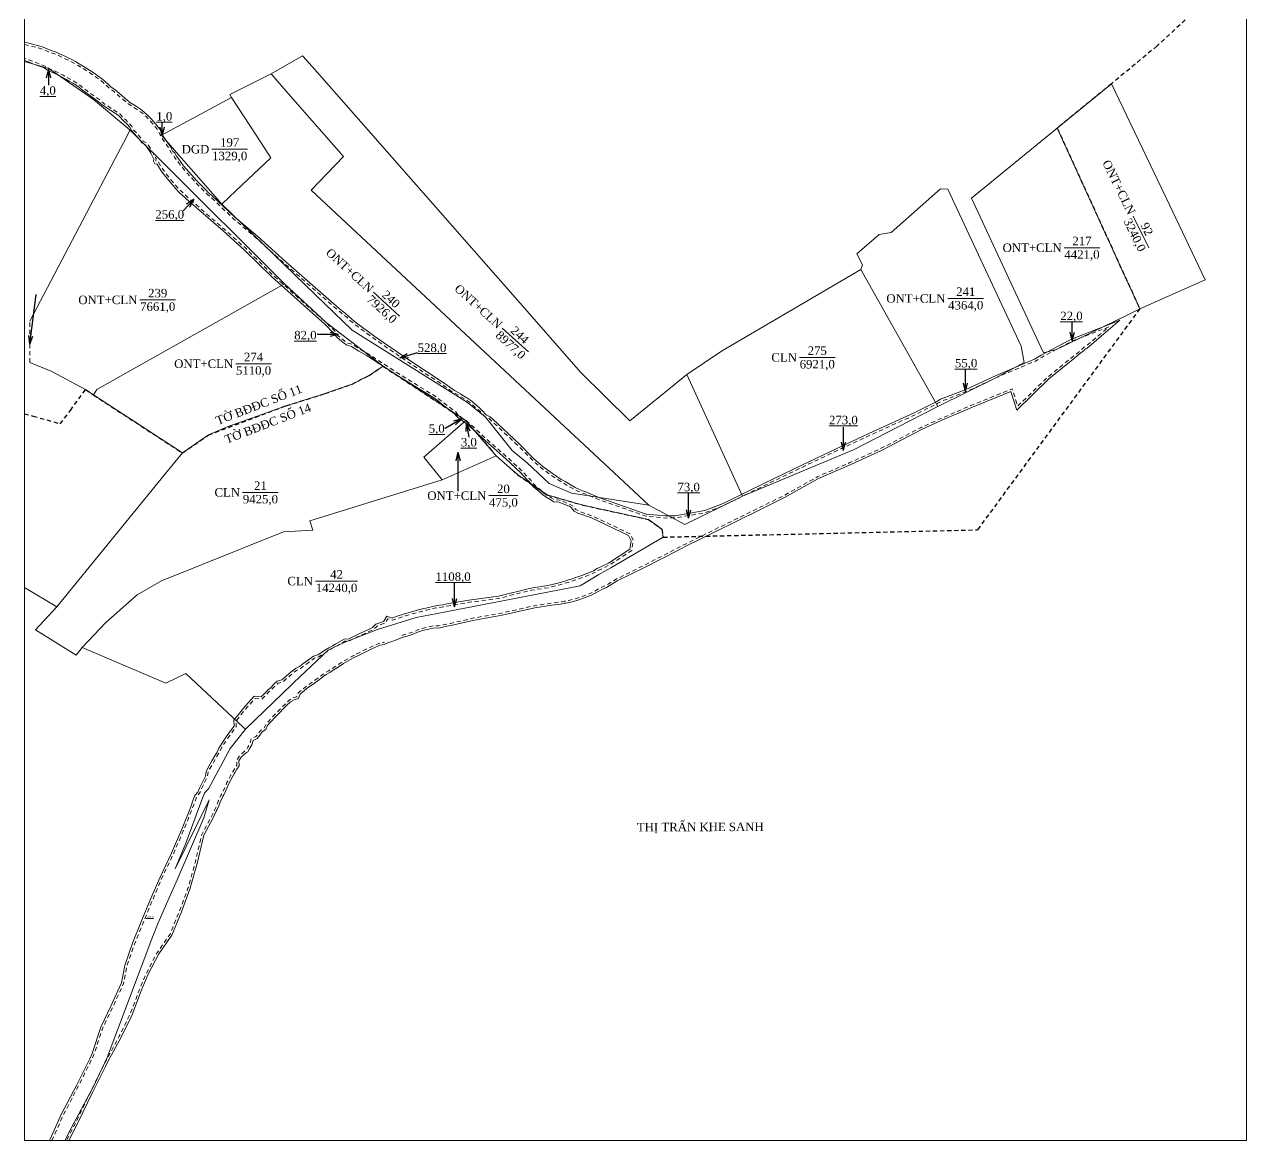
# Model space of a CAD drawing. Header units: metres. Extents: x 548479 to 549056, y 1841660 to 1842490.
# Drawn here: x 548479 to 549056, y 1841660 to 1842187 of the extents above; entities that cross this region are included whole.
import ezdxf
from ezdxf.enums import TextEntityAlignment as Align

# ---------------------------------------------------------------- set-up
doc = ezdxf.new("R2010")
doc.units = ezdxf.units.M
doc.header["$MEASUREMENT"] = 0
doc.linetypes.add('DGN Style 2', pattern=[3.355162, 2.013097, -1.342065])
for name, color, linetype, lineweight in [('Level 1', 7, 'Continuous', 0), ('Level 10', 7, 'Continuous', 0), ('Level 13', 7, 'Continuous', 0), ('Level 14', 7, 'Continuous', 0), ('Level 2', 7, 'Continuous', 0), ('Level 30', 7, 'Continuous', 0), ('Level 34', 7, 'Continuous', 0), ('Level 4', 7, 'Continuous', 0), ('Level 5', 7, 'Continuous', 0), ('Level 6', 7, 'Continuous', 0), ('Level 62', 7, 'Continuous', 0)]:
    doc.layers.add(name, color=color, linetype=linetype, lineweight=lineweight)
doc.styles.add('Style-STANDARD', font='STANDARD.shx')
doc.styles.add('Style-Times New Roman', font='times.ttf')
doc.dimstyles.get("Standard").update_dxf_attribs({"dimtxt": 0.18, "dimasz": 0.18, "dimexe": 0.18, "dimexo": 0.0625, "dimgap": 0.09, "dimtad": 0, "dimtih": 1, "dimtoh": 1, "dimdec": 4, "dimzin": 0, "dimdsep": 46, "dimtxsty": 'Standard', "dimcen": 0.09, "dimadec": 0, "dimazin": 0, "dimtfac": 1, "dimtdec": 4, "dimtofl": 0, "dimtmove": 0, "dimatfit": 3, "dimfxl": 1, "dimtolj": 1, "dimtzin": 0, "dimarcsym": 0})

# ---------------------------------------------------------------- blocks, each defined once
blk = doc.blocks.new('N_THUA')
at = {"layer": 'Level 13', "color": 1, "linetype": 'Continuous', "lineweight": 0}
blk.add_line((1.701696, 0), (10.111696, 0), dxfattribs=at)
at = {"layer": 'Level 13', "color": 5, "linetype": 'Continuous', "lineweight": 0, "style": 'Style-Times New Roman'}
blk.add_text('244', height=2, dxfattribs=at).set_placement((5.906696, 1.6), align=Align.MIDDLE_CENTER)
at = {"layer": 'Level 2', "color": 3, "linetype": 'Continuous', "lineweight": 0, "style": 'Style-Times New Roman'}
blk.add_text('ONT+CLN', height=2, dxfattribs=at).set_placement((1.101696, 0), align=Align.MIDDLE_RIGHT)
at = {"layer": 'Level 4', "color": 1, "linetype": 'Continuous', "lineweight": 0, "style": 'Style-Times New Roman'}
blk.add_text('8977,0', height=2, dxfattribs=at).set_placement((5.906696, -1.6), align=Align.MIDDLE_CENTER)
blk = doc.blocks.new('N_THUA_1')
at = {"layer": 'Level 13', "color": 1, "linetype": 'Continuous', "lineweight": 0}
blk.add_line((1.701696, 0), (10.111696, 0), dxfattribs=at)
at = {"layer": 'Level 13', "color": 5, "linetype": 'Continuous', "lineweight": 0, "style": 'Style-Times New Roman'}
blk.add_text('240', height=2, dxfattribs=at).set_placement((5.906696, 1.6), align=Align.MIDDLE_CENTER)
at = {"layer": 'Level 2', "color": 3, "linetype": 'Continuous', "lineweight": 0, "style": 'Style-Times New Roman'}
blk.add_text('ONT+CLN', height=2, dxfattribs=at).set_placement((1.101696, 0), align=Align.MIDDLE_RIGHT)
at = {"layer": 'Level 4', "color": 1, "linetype": 'Continuous', "lineweight": 0, "style": 'Style-Times New Roman'}
blk.add_text('7926,0', height=2, dxfattribs=at).set_placement((5.906696, -1.6), align=Align.MIDDLE_CENTER)
blk = doc.blocks.new('N_THUA_2')
at = {"layer": 'Level 13', "color": 1, "linetype": 'Continuous', "lineweight": 0}
blk.add_line((1.701696, 0), (10.111696, 0), dxfattribs=at)
at = {"layer": 'Level 13', "color": 5, "linetype": 'Continuous', "lineweight": 0, "style": 'Style-Times New Roman'}
blk.add_text('274', height=2, dxfattribs=at).set_placement((5.906696, 1.6), align=Align.MIDDLE_CENTER)
at = {"layer": 'Level 2', "color": 3, "linetype": 'Continuous', "lineweight": 0, "style": 'Style-Times New Roman'}
blk.add_text('ONT+CLN', height=2, dxfattribs=at).set_placement((1.101696, 0), align=Align.MIDDLE_RIGHT)
at = {"layer": 'Level 4', "color": 1, "linetype": 'Continuous', "lineweight": 0, "style": 'Style-Times New Roman'}
blk.add_text('5110,0', height=2, dxfattribs=at).set_placement((5.906696, -1.6), align=Align.MIDDLE_CENTER)
blk = doc.blocks.new('N_THUA_3')
at = {"layer": 'Level 13', "color": 1, "linetype": 'Continuous', "lineweight": 0}
blk.add_line((1.704687, 0), (10.114687, 0), dxfattribs=at)
at = {"layer": 'Level 13', "color": 5, "linetype": 'Continuous', "lineweight": 0, "style": 'Style-Times New Roman'}
blk.add_text('239', height=2, dxfattribs=at).set_placement((5.909687, 1.6), align=Align.MIDDLE_CENTER)
at = {"layer": 'Level 2', "color": 3, "linetype": 'Continuous', "lineweight": 0, "style": 'Style-Times New Roman'}
blk.add_text('ONT+CLN', height=2, dxfattribs=at).set_placement((1.104687, 0), align=Align.MIDDLE_RIGHT)
at = {"layer": 'Level 4', "color": 1, "linetype": 'Continuous', "lineweight": 0, "style": 'Style-Times New Roman'}
blk.add_text('7661,0', height=2, dxfattribs=at).set_placement((5.909687, -1.6), align=Align.MIDDLE_CENTER)
blk = doc.blocks.new('N_THUA_4')
at = {"layer": 'Level 13', "color": 1, "linetype": 'Continuous', "lineweight": 0}
blk.add_line((-2.523386, 0), (5.886614, 0), dxfattribs=at)
at = {"layer": 'Level 13', "color": 5, "linetype": 'Continuous', "lineweight": 0, "style": 'Style-Times New Roman'}
blk.add_text('21', height=2, dxfattribs=at).set_placement((1.681614, 1.6), align=Align.MIDDLE_CENTER)
at = {"layer": 'Level 2', "color": 3, "linetype": 'Continuous', "lineweight": 0, "style": 'Style-Times New Roman'}
blk.add_text('CLN', height=2, dxfattribs=at).set_placement((-3.123386, 0), align=Align.MIDDLE_RIGHT)
at = {"layer": 'Level 4', "color": 1, "linetype": 'Continuous', "lineweight": 0, "style": 'Style-Times New Roman'}
blk.add_text('9425,0', height=2, dxfattribs=at).set_placement((1.681614, -1.6), align=Align.MIDDLE_CENTER)
blk = doc.blocks.new('N_THUA_5')
at = {"layer": 'Level 13', "color": 1, "linetype": 'Continuous', "lineweight": 0}
blk.add_line((-3.600001, 0), (6.361999, 0), dxfattribs=at)
at = {"layer": 'Level 13', "color": 5, "linetype": 'Continuous', "lineweight": 0, "style": 'Style-Times New Roman'}
blk.add_text('42', height=2, dxfattribs=at).set_placement((1.380999, 1.6), align=Align.MIDDLE_CENTER)
at = {"layer": 'Level 2', "color": 3, "linetype": 'Continuous', "lineweight": 0, "style": 'Style-Times New Roman'}
blk.add_text('CLN', height=2, dxfattribs=at).set_placement((-4.200001, 0), align=Align.MIDDLE_RIGHT)
at = {"layer": 'Level 4', "color": 1, "linetype": 'Continuous', "lineweight": 0, "style": 'Style-Times New Roman'}
blk.add_text('14240,0', height=2, dxfattribs=at).set_placement((1.380999, -1.6), align=Align.MIDDLE_CENTER)
blk = doc.blocks.new('N_THUA_6')
at = {"layer": 'Level 13', "color": 1, "linetype": 'Continuous', "lineweight": 0}
blk.add_line((2.481832, 0), (9.337832, 0), dxfattribs=at)
at = {"layer": 'Level 13', "color": 5, "linetype": 'Continuous', "lineweight": 0, "style": 'Style-Times New Roman'}
blk.add_text('20', height=2, dxfattribs=at).set_placement((5.909832, 1.6), align=Align.MIDDLE_CENTER)
at = {"layer": 'Level 2', "color": 3, "linetype": 'Continuous', "lineweight": 0, "style": 'Style-Times New Roman'}
blk.add_text('ONT+CLN', height=2, dxfattribs=at).set_placement((1.881832, 0), align=Align.MIDDLE_RIGHT)
at = {"layer": 'Level 4', "color": 1, "linetype": 'Continuous', "lineweight": 0, "style": 'Style-Times New Roman'}
blk.add_text('475,0', height=2, dxfattribs=at).set_placement((5.909832, -1.6), align=Align.MIDDLE_CENTER)
blk = doc.blocks.new('TerminatorOpen_0.5')
at = {"color": 0, "linetype": 'ByBlock', "lineweight": -2}
for q in [(-1, 0.25), (-1, 0), (-1, -0.25)]:
    blk.add_line((0, 0), q, dxfattribs=at)
blk = doc.blocks.new('N_THUA_7')
at = {"layer": 'Level 13', "color": 1, "linetype": 'Continuous', "lineweight": 0}
blk.add_line((-1.69567, 0), (6.71433, 0), dxfattribs=at)
at = {"layer": 'Level 13', "color": 5, "linetype": 'Continuous', "lineweight": 0, "style": 'Style-Times New Roman'}
blk.add_text('197', height=2, dxfattribs=at).set_placement((2.50933, 1.6), align=Align.MIDDLE_CENTER)
at = {"layer": 'Level 2', "color": 3, "linetype": 'Continuous', "lineweight": 0, "style": 'Style-Times New Roman'}
blk.add_text('DGD', height=2, dxfattribs=at).set_placement((-2.29567, 0), align=Align.MIDDLE_RIGHT)
at = {"layer": 'Level 4', "color": 1, "linetype": 'Continuous', "lineweight": 0, "style": 'Style-Times New Roman'}
blk.add_text('1329,0', height=2, dxfattribs=at).set_placement((2.50933, -1.6), align=Align.MIDDLE_CENTER)
blk = doc.blocks.new('N_THUA_8')
at = {"layer": 'Level 13', "color": 1, "linetype": 'Continuous', "lineweight": 0}
blk.add_line((-2.038576, 0), (6.371424, 0), dxfattribs=at)
at = {"layer": 'Level 13', "color": 5, "linetype": 'Continuous', "lineweight": 0, "style": 'Style-Times New Roman'}
blk.add_text('275', height=2, dxfattribs=at).set_placement((2.166424, 1.6), align=Align.MIDDLE_CENTER)
at = {"layer": 'Level 2', "color": 3, "linetype": 'Continuous', "lineweight": 0, "style": 'Style-Times New Roman'}
blk.add_text('CLN', height=2, dxfattribs=at).set_placement((-2.638576, 0), align=Align.MIDDLE_RIGHT)
at = {"layer": 'Level 4', "color": 1, "linetype": 'Continuous', "lineweight": 0, "style": 'Style-Times New Roman'}
blk.add_text('6921,0', height=2, dxfattribs=at).set_placement((2.166424, -1.6), align=Align.MIDDLE_CENTER)
blk = doc.blocks.new('N_THUA_9')
at = {"layer": 'Level 13', "color": 1, "linetype": 'Continuous', "lineweight": 0}
blk.add_line((1.607495, 0), (10.017495, 0), dxfattribs=at)
at = {"layer": 'Level 13', "color": 5, "linetype": 'Continuous', "lineweight": 0, "style": 'Style-Times New Roman'}
blk.add_text('241', height=2, dxfattribs=at).set_placement((5.812495, 1.6), align=Align.MIDDLE_CENTER)
at = {"layer": 'Level 2', "color": 3, "linetype": 'Continuous', "lineweight": 0, "style": 'Style-Times New Roman'}
blk.add_text('ONT+CLN', height=2, dxfattribs=at).set_placement((1.007495, 0), align=Align.MIDDLE_RIGHT)
at = {"layer": 'Level 4', "color": 1, "linetype": 'Continuous', "lineweight": 0, "style": 'Style-Times New Roman'}
blk.add_text('4364,0', height=2, dxfattribs=at).set_placement((5.812495, -1.6), align=Align.MIDDLE_CENTER)
blk = doc.blocks.new('N_THUA_10')
at = {"layer": 'Level 13', "color": 1, "linetype": 'Continuous', "lineweight": 0}
blk.add_line((1.70369, 0), (10.11369, 0), dxfattribs=at)
at = {"layer": 'Level 13', "color": 5, "linetype": 'Continuous', "lineweight": 0, "style": 'Style-Times New Roman'}
blk.add_text('217', height=2, dxfattribs=at).set_placement((5.90869, 1.6), align=Align.MIDDLE_CENTER)
at = {"layer": 'Level 2', "color": 3, "linetype": 'Continuous', "lineweight": 0, "style": 'Style-Times New Roman'}
blk.add_text('ONT+CLN', height=2, dxfattribs=at).set_placement((1.10369, 0), align=Align.MIDDLE_RIGHT)
at = {"layer": 'Level 4', "color": 1, "linetype": 'Continuous', "lineweight": 0, "style": 'Style-Times New Roman'}
blk.add_text('4421,0', height=2, dxfattribs=at).set_placement((5.90869, -1.6), align=Align.MIDDLE_CENTER)
blk = doc.blocks.new('N_THUA_11')
at = {"layer": 'Level 13', "color": 1, "linetype": 'Continuous', "lineweight": 0}
blk.add_line((1.311473, 0), (9.721473, 0), dxfattribs=at)
at = {"layer": 'Level 13', "color": 5, "linetype": 'Continuous', "lineweight": 0, "style": 'Style-Times New Roman'}
blk.add_text('92', height=2, dxfattribs=at).set_placement((5.516473, 1.6), align=Align.MIDDLE_CENTER)
at = {"layer": 'Level 2', "color": 3, "linetype": 'Continuous', "lineweight": 0, "style": 'Style-Times New Roman'}
blk.add_text('ONT+CLN', height=2, dxfattribs=at).set_placement((0.711473, 0), align=Align.MIDDLE_RIGHT)
at = {"layer": 'Level 4', "color": 1, "linetype": 'Continuous', "lineweight": 0, "style": 'Style-Times New Roman'}
blk.add_text('3240,0', height=2, dxfattribs=at).set_placement((5.516473, -1.6), align=Align.MIDDLE_CENTER)

msp = doc.modelspace()

# ---------------------------------------------------------------- linework, layer by layer
at = {"layer": 'Level 10', "color": 7, "lineweight": 0}
for p, q in [((548873.92, 1842071.46), (548910.28, 1842006.81)), ((548648.09, 1842025.83), (548687.21, 1842000.06)), ((548791.63, 1842021.8), (548817.9, 1841964.38)), ((548511.23, 1842012.26), (548553.26, 1841984.86)), ((548687.21, 1842000.06), (548701.51, 1841983.49)), ((548675.99, 1841972.04), (548701.51, 1841983.49))]:
    msp.add_line(p, q, dxfattribs=at)
at = {"layer": 'Level 10', "color": 30, "lineweight": 0, "flags": 128}
for points in [[(548478.646756, 1842169.817494), (548490.14, 1842166.48), (548511.35, 1842151.79), (548526.5619, 1842139.0707), (548528.56, 1842137.4)], [(548571.9, 1842102.37), (548562.12, 1842113.53), (548551.58, 1842125.56), (548543.36, 1842134.94), (548576.55, 1842152.75)], [(548528.56, 1842137.4), (548529.83, 1842136.13), (548534.7733, 1842131.2086), (548543.37, 1842122.65), (548601.54, 1842064.73)], [(548571.9, 1842102.37), (548616.1874, 1842059.5689), (548633.58, 1842042.76), (548688.07, 1842008.57), (548696.39, 1842001.86), (548697.88, 1842000), (548709.13, 1841985.95), (548716.36, 1841979.95), (548726.65, 1841970.43), (548737.21, 1841965.85), (548773.72, 1841960.05)], [(548601.54, 1842064.73), (548621.29, 1842046.38), (548648.09, 1842025.83)], [(548817.9, 1841964.38), (548870.35, 1841986.33), (548897, 1842000), (548910.28, 1842006.81)], [(548583.09, 1841854.27), (548605, 1841875.4), (548606.1537, 1841876.4831), (548622.15, 1841891.5), (548624.4407, 1841892.6222), (548630.09, 1841895.39), (548645.55, 1841901.32), (548663.72, 1841907.02), (548677.0213, 1841909.6023), (548741.19, 1841922.06), (548750.1156, 1841927.2749), (548755.7456, 1841930.5644), (548780.47, 1841945.01), (548779.77, 1841948.84), (548773.55, 1841953.37), (548742.49, 1841960.16), (548725.68, 1841964.98), (548711.73, 1841974.42), (548701.51, 1841983.49)], [(548773.72, 1841960.05), (548790.72, 1841950.94), (548817.9, 1841964.38)], [(548563.76, 1841824.03), (548564.5806, 1841824.9345), (548565.62, 1841826.08), (548575.83, 1841845.09), (548583.09, 1841854.27)], [(548549.8127, 1841788.1893), (548554.85, 1841800.38), (548562.5434, 1841820.8008), (548563.76, 1841824.03)], [(548497.817634, 1841659.777178), (548499.52, 1841663.25), (548511.79, 1841686.29), (548517.68, 1841699.06), (548538.9097, 1841755.0573), (548541.83, 1841762.76), (548548.1039, 1841777.0201), (548550.77, 1841783.08), (548551.6919, 1841785.2227), (548563.35, 1841812.32), (548565.9139, 1841820.854), (548549.8127, 1841788.1893)]]:
    msp.add_lwpolyline(points, dxfattribs=at)
at = {"layer": 'Level 10', "color": 7, "lineweight": 0, "flags": 128}
for points in [[(548595.17, 1842163.99), (548610.01, 1842172.58), (548610.25, 1842172.31), (548614.56, 1842167.41), (548637.5991, 1842141.2317), (548716.28, 1842051.83), (548741.42, 1842023.02), (548764.68, 1841999.93), (548781.35, 1842013.6), (548791.63, 1842021.8)], [(548576.55, 1842152.75), (548575.71, 1842154.23), (548595.17, 1842163.99)], [(548595.17, 1842163.99), (548601.24, 1842157.06), (548605.54, 1842152.14), (548629.42, 1842124.87), (548614.15, 1842109.03), (548630.8662, 1842093.4232), (548773.72, 1841960.05)], [(548966.71, 1842138.3), (548992.32, 1842159.29), (549019.6805, 1842102.1053), (549036.63, 1842066.68), (549005.69, 1842052.92)], [(548576.55, 1842152.75), (548588.19, 1842134.96), (548591.98, 1842129.17), (548595.14, 1842124.34), (548581.53, 1842111.47), (548575.44, 1842105.71), (548571.9, 1842102.37)], [(548481.131256, 1842047.141737), (548521.3103, 1842123.6069), (548525.4, 1842131.39), (548528.29, 1842136.88), (548528.56, 1842137.4)], [(548966.71, 1842138.3), (548926.19, 1842105.28), (548944.9517, 1842064.8469), (548960.17, 1842032.05), (548966.36, 1842033.72), (549000, 1842050.14), (549005.69, 1842052.92)], [(548966.71, 1842138.3), (548989.376, 1842088.6534), (549005.69, 1842052.92)], [(548873.92, 1842071.46), (548874.66, 1842073.76), (548872.06, 1842078.9), (548882.48, 1842088.02), (548888.18, 1842089), (548911.52, 1842109.6), (548915.03, 1842109.42), (548938.2841, 1842059.5091), (548949.61, 1842035.2), (548951.11, 1842027.58), (548937.65, 1842020.23), (548924.0379, 1842013.5558), (548910.28, 1842006.81)], [(548791.63, 1842021.8), (548807.98, 1842032.87), (548873.92, 1842071.46)], [(548511.23, 1842012.26), (548512.78, 1842014.85), (548601.54, 1842064.73)], [(548481.131256, 1842027.598487), (548491.65, 1842023.35), (548507.54, 1842014.81), (548511.23, 1842012.26)], [(548553.26, 1841984.86), (548565.62, 1841993.33), (548574.48, 1841997.08), (548602.34, 1842007.11), (548620.73, 1842012.85), (548633.45, 1842017.29), (548641.47, 1842021.43), (548648.09, 1842025.83)], [(548675.99, 1841972.04), (548667.3, 1841982.73), (548687.21, 1842000.06)], [(548493.97, 1841912.09), (548545.36, 1841975.14), (548548.96, 1841979.52), (548553.26, 1841984.86)], [(548505.98, 1841892.84), (548517.18, 1841904.6), (548531.85, 1841917.75), (548543.37, 1841924.41), (548601.02, 1841947.46), (548614.99, 1841948.32), (548613.57, 1841952.78), (548675.99, 1841972.04)], [(548478.646756, 1841921.204781), (548493.97, 1841912.09)], [(548493.97, 1841912.09), (548483.81, 1841901.14), (548503.05, 1841889.22), (548505.98, 1841892.84)], [(548505.98, 1841892.84), (548545.51, 1841875.97), (548554.86, 1841880.49), (548582.0642, 1841855.2228), (548583.09, 1841854.27)]]:
    msp.add_lwpolyline(points, dxfattribs=at)
at = {"layer": 'Level 14', "color": 3, "linetype": 'DGN Style 2', "lineweight": 0, "flags": 128}
msp.add_lwpolyline([(548481.131256, 1842027.598487), (548481.131256, 1842047.141737)], dxfattribs=at)
at = {"layer": 'Level 30', "color": 5, "linetype": 'Continuous', "lineweight": 0, "flags": 128}
for points in [[(548478.646756, 1842179.044567), (548479.4683, 1842178.7567), (548481.788, 1842178.2076), (548485.454, 1842177.2526), (548487.4294, 1842176.5633), (548489.3906, 1842175.8346), (548491.3368, 1842175.0668), (548493.3153, 1842174.3721), (548495.2315, 1842173.5262), (548497.1304, 1842172.6421), (548499.0112, 1842171.7202), (548501.2802, 1842170.5449), (548502.7156, 1842169.7645), (548504.5378, 1842168.7315), (548506.3389, 1842167.6622), (548508.1183, 1842166.5572), (548511.6321, 1842164.2748), (548513.3427, 1842163.0645), (548515.0287, 1842161.8203), (548516.6543, 1842160.4977), (548518.6017, 1842158.7451), (548519.7032, 1842157.7234), (548521.2994, 1842156.5152), (548528.3026, 1842150.6465), (548531.608, 1842148.5217), (548533.4984, 1842147.2355), (548535.2641, 1842145.9449), (548536.8628, 1842144.4637), (548538.3717, 1842142.8908), (548539.8288, 1842141.2698), (548541.2323, 1842139.6022), (548542.581, 1842137.8899), (548543.5298, 1842135.8903), (548544.5804, 1842133.9884), (548545.842, 1842132.2303), (548546.3197, 1842131.5317), (548547.4165, 1842129.9435), (548548.0902, 1842129.0022), (548548.3013, 1842128.257), (548548.815, 1842127.2082), (548549.5603, 1842126.8153), (548550.4527, 1842125.1261), (548551.5638, 1842123.5859), (548552.7054, 1842122.0682), (548553.8772, 1842120.5736), (548555.0786, 1842119.1027), (548556.3092, 1842117.6562), (548557.5684, 1842116.2346), (548560.1454, 1842113.4431), (548562.8183, 1842110.7405), (548564.4723, 1842109.0259), (548565.532, 1842107.9608), (548567.0783, 1842106.6896), (548578.2137, 1842096.1056), (548588.7044, 1842087.2302), (548602.1023, 1842075.1315), (548627.3332, 1842053.1434), (548628.8744, 1842051.8635), (548630.3487, 1842050.6625), (548631.8223, 1842049.5039), (548633.1486, 1842048.174), (548634.6006, 1842046.9902), (548636.0759, 1842045.8356), (548637.574, 1842044.7108), (548639.0636, 1842043.5725), (548640.5744, 1842042.4605), (548642.4565, 1842041.0523), (548645.2972, 1842038.998), (548660.2573, 1842028.742), (548677.4497, 1842017.3965), (548681.8009, 1842014.2603), (548684.6281, 1842012.6822), (548685.3504, 1842012.2686), (548687.2081, 1842011.147), (548689.039, 1842009.9729), (548690.0072, 1842009.2424), (548690.7576, 1842008.6424), (548692.3435, 1842007.154), (548694.0555, 1842005.8095), (548694.8043, 1842005.0197), (548696.8435, 1842002.8119), (548698.7846, 1842001.9459), (548701.9505, 1841998.9055), (548712.7394, 1841988.84), (548719.3311, 1841982.0858), (548722.3824, 1841979.4883), (548723.8087, 1841978.3101), (548725.8467, 1841976.801), (548728.1168, 1841975.0661), (548729.6114, 1841974.0763), (548730.8915, 1841973.2163), (548732.6206, 1841972.1365), (548734.172, 1841971.2429), (548735.6919, 1841970.2834), (548737.2523, 1841969.3846), (548738.8455, 1841968.5366), (548740.5562, 1841967.697), (548742.3611, 1841966.827), (548744.2797, 1841966.2346), (548750.5732, 1841963.6052), (548772.4301, 1841955.9118), (548781.2008, 1841955.0298), (548786.0536, 1841955.0965), (548800.2176, 1841957.5913), (548808.8542, 1841960.9586), (548820.997, 1841966.9418), (548833.2676, 1841972.9184), (548849.6053, 1841980.8083), (548864.8613, 1841988.0634), (548879.6826, 1841994.9542), (548899.0889, 1842003.6877), (548909.8178, 1842009.1879), (548911.4754, 1842010.1595), (548923.1172, 1842014.6171), (548937.7822, 1842021.4461), (548955.9039, 1842029.1245), (548959.0203, 1842031.002), (548972.1712, 1842037.9568), (548973.9053, 1842038.8128), (548979.1043, 1842040.8189), (548981.4367, 1842041.7189), (548983.769, 1842042.6189), (548983.7691, 1842042.6189), (548988.9003, 1842044.5989), (548996.3402, 1842047.5394), (548980.7946, 1842034.3557), (548980.3119, 1842034.0809), (548979.9226, 1842033.9811), (548979.5439, 1842033.4554), (548978.7468, 1842032.8063), (548978.0321, 1842032.2243), (548973.277, 1842028.352), (548962.7893, 1842019.832), (548947.5201, 1842005.0799), (548944.8018, 1842013.8288), (548926.6313, 1842006.4414), (548915.2023, 1842001.4886), (548913.6306, 1842000.8654), (548902.838, 1841995.9901), (548883.9897, 1841986.1111), (548869.129, 1841979.3012), (548853.9384, 1841972.7035), (548837.8203, 1841963.6753), (548825.5677, 1841957.6622), (548805.0358, 1841947.5571), (548791.1523, 1841940.709), (548787.6821, 1841938.8968), (548771.6309, 1841930.6406), (548758.7738, 1841924.2997), (548753.7409, 1841921.1942), (548751.8672, 1841920.4719), (548748.2999, 1841918.4574), (548746.3602, 1841917.4494), (548742.2651, 1841915.9332), (548741.1572, 1841915.5511), (548740.1971, 1841915.2379), (548738.107, 1841914.6119), (548735.9868, 1841914.098), (548734.4268, 1841913.824), (548733.8364, 1841913.7304), (548732.6076, 1841913.5018), (548731.7617, 1841913.3924), (548727.7876, 1841912.8785), (548719.7495, 1841911.5882), (548704.3645, 1841908.1419), (548690.5261, 1841905.6706), (548680.1996, 1841903.2272), (548678.223, 1841902.9156), (548676.7616, 1841902.5713), (548676.2929, 1841902.4592), (548674.4225, 1841901.9955), (548672.4093, 1841902.1834), (548669.6803, 1841901.5496), (548666.7757, 1841900.8136), (548664.9106, 1841900.307), (548663.1644, 1841899.3938), (548661.3185, 1841898.8392), (548659.4802, 1841898.2601), (548657.6184, 1841897.6459), (548654.0138, 1841896.3764), (548652.209, 1841895.7001), (548650.4133, 1841894.9998), (548648.6272, 1841894.2756), (548646.6821, 1841893.9211), (548643.1497, 1841892.3498), (548639.6604, 1841890.685), (548636.2168, 1841888.9277), (548634.475, 1841888.0844), (548632.7824, 1841887.1484), (548629.4355, 1841885.2089), (548627.8264, 1841884.1335), (548624.5616, 1841882.063), (548622.9503, 1841880.9953), (548621.2767, 1841880.0169), (548619.6929, 1841878.9055), (548618.1241, 1841877.7732), (548615.0324, 1841875.4462), (548613.3593, 1841874.4417), (548611.8505, 1841873.2253), (548611.7246, 1841873.1223), (548610.3581, 1841871.9889), (548608.8823, 1841870.7327), (548608.0771, 1841868.7194), (548606.0337, 1841868.1046), (548604.3248, 1841867.0962), (548602.4991, 1841865.3592), (548601.5227, 1841864.4052), (548598.7933, 1841861.6404), (548597.4466, 1841860.2402), (548594.8297, 1841857.3682), (548593.5502, 1841855.9062), (548592.7549, 1841854.037), (548591.0503, 1841852.9319), (548589.8303, 1841851.4199), (548588.6306, 1841849.8919), (548586.6588, 1841848.945), (548586.1602, 1841846.8856), (548585.1296, 1841845.2318), (548584.2015, 1841843.511), (548583.5575, 1841843.265), (548582.4853, 1841842.3274), (548581.039, 1841840.9431), (548579.9798, 1841839.2987), (548580.0426, 1841836.9625), (548579.0366, 1841835.3052), (548578.0526, 1841833.6347), (548577.801, 1841833.199), (548577.0911, 1841831.9511), (548575.2358, 1841828.5464), (548574.5112, 1841826.7395), (548572.7957, 1841823.2679), (548572.4233, 1841822.4822), (548571.1734, 1841819.7517), (548570.4828, 1841817.9411), (548569.6519, 1841816.1909), (548569.3115, 1841815.4558), (548567.9926, 1841812.5765), (548563.3721, 1841804.1163), (548560.2552, 1841790.7647), (548556.8483, 1841778.5649), (548552.8795, 1841767.9209), (548548.3182, 1841756.8822), (548542.1566, 1841747.9794), (548536.9766, 1841738.1038), (548533.8356, 1841730.4994), (548529.3434, 1841718.8353), (548524.3749, 1841708.683), (548518.1117, 1841697.1383), (548516.9123, 1841694.8242), (548510.8464, 1841682.487), (548503.9492, 1841668.1004), (548499.653703, 1841659.777178)], [(548490.481544, 1841659.777178), (548490.8392, 1841660.4946), (548495.9912, 1841672.027), (548503.3366, 1841686.1925), (548509.5131, 1841698.4751), (548510.5752, 1841700.8569), (548514.7179, 1841713.4479), (548519.481, 1841723.2696), (548524.547, 1841734.2818), (548526.0458, 1841742.5548), (548529.7799, 1841753.0192), (548533.7229, 1841762.8254), (548538.2739, 1841773.8683), (548542.7113, 1841784.3215), (548548.1512, 1841795.6935), (548553.496, 1841808.1379), (548557.0511, 1841817.0319), (548557.726, 1841818.9165), (548558.1188, 1841820.0135), (548559.1549, 1841822.8055), (548560.5288, 1841824.4918), (548561.3923, 1841826.3968), (548562.2812, 1841828.2901), (548564.1343, 1841832.0404), (548564.4577, 1841834.2346), (548566.4686, 1841837.9247), (548567.2379, 1841839.2772), (548568.5771, 1841841.5599), (548569.6675, 1841843.356), (548570.5143, 1841845.3073), (548572.8182, 1841848.832), (548573.6557, 1841850.0641), (548574.0052, 1841850.5709), (548576.4482, 1841854.0007), (548577.7038, 1841855.6908), (548577.5706, 1841858.4569), (548580.2226, 1841861.7887), (548582.9625, 1841865.0487), (548583.3045, 1841865.4434), (548584.3648, 1841866.6509), (548585.7884, 1841868.2344), (548587.2329, 1841869.7987), (548590.5553, 1841869.5586), (548593.4987, 1841872.5403), (548594.9999, 1841874.0014), (548596.5205, 1841875.4424), (548598.0602, 1841876.863), (548600.281, 1841877.5157), (548603.4331, 1841880.2353), (548604.9008, 1841881.4526), (548605.0361, 1841881.5633), (548606.6566, 1841882.8698), (548608.5739, 1841883.7934), (548610.2238, 1841885.0525), (548613.5734, 1841887.5043), (548615.2724, 1841888.6964), (548617.3421, 1841889.3377), (548619.0652, 1841890.4794), (548620.6569, 1841891.5051), (548622.5563, 1841892.6935), (548624.3826, 1841893.6668), (548625.5216, 1841894.3407), (548626.1628, 1841894.7143), (548629.7643, 1841896.7376), (548632.0059, 1841896.9146), (548634.8384, 1841898.3707), (548635.664, 1841898.7813), (548637.5114, 1841899.6779), (548641.2412, 1841901.3969), (548643.123, 1841902.2189), (548644.6947, 1841903.7923), (548646.608, 1841904.5681), (548648.5316, 1841905.3182), (548649.8941, 1841907.5978), (548652.4079, 1841906.7413), (548654.3599, 1841907.414), (548658.29, 1841908.681), (548662.2429, 1841909.877), (548664.2359, 1841910.4183), (548667.3395, 1841911.2048), (548668.2425, 1841911.4209), (548672.2635, 1841912.3694), (548674.816, 1841912.7692), (548676.3015, 1841912.9872), (548678.254, 1841913.4252), (548688.7091, 1841915.1941), (548702.6662, 1841917.0432), (548717.9668, 1841920.932), (548726.0326, 1841922.077), (548730.7435, 1841923.2721), (548731.762, 1841923.5756), (548733.5282, 1841924.1017), (548735.2997, 1841924.5869), (548737.0589, 1841925.1138), (548737.867, 1841925.3774), (548738.7996, 1841925.699), (548740.5198, 1841926.3419), (548742.2584, 1841926.9475), (548743.9862, 1841927.5965), (548744.8432, 1841927.9431), (548747.614, 1841929.1072), (548749.3286, 1841930.1524), (548754.6394, 1841932.6937), (548764.7242, 1841939.2914), (548765.2875, 1841943.298), (548764.1261, 1841945.793), (548746.6591, 1841954.063), (548740.2137, 1841956.322), (548738.4761, 1841957.3558), (548737.0211, 1841959.0786), (548736.1516, 1841959.594), (548735.1541, 1841959.9479), (548733.1747, 1841960.7064), (548731.2181, 1841961.5323), (548728.8768, 1841961.6851), (548727.0098, 1841962.7605), (548725.1797, 1841963.8976), (548723.3885, 1841965.0949), (548721.8554, 1841966.6434), (548720.1576, 1841967.9501), (548719.1954, 1841968.7809), (548718.5605, 1841969.3786), (548717.2566, 1841971.1236), (548716.1152, 1841972.3193), (548713.0937, 1841975.5908), (548706.1476, 1841981.9759), (548695.0524, 1841991.7224), (548690.4346, 1841996.1383), (548687.432, 1841998.6784), (548685.9129, 1841999.7502), (548684.4261, 1842000.8421), (548682.9877, 1842001.988), (548681.7522, 1842003.4262), (548680.2868, 1842004.5708), (548677.0949, 1842006.9026), (548672.9154, 1842010.3072), (548655.3977, 1842021.1441), (548640.1876, 1842031.0092), (548636.6793, 1842032.9833), (548634.8828, 1842034.0337), (548633.1388, 1842035.1678), (548630.9796, 1842035.7425), (548629.3034, 1842037.001), (548627.6528, 1842038.2928), (548626.0283, 1842039.6173), (548624.81, 1842041.4119), (548623.3209, 1842042.8729), (548622.1499, 1842044.0712), (548620.4927, 1842045.8022), (548612.0189, 1842053.234), (548595.4925, 1842068.0379), (548582.6975, 1842080.6582), (548572.4823, 1842089.7127), (548560.905, 1842099.8037), (548559.473, 1842101.2025), (548558.2989, 1842102.14), (548556.2788, 1842103.8031), (548554.7311, 1842105.2123), (548553.252, 1842106.6929), (548551.6807, 1842108.0879), (548550.2597, 1842109.6289), (548548.8697, 1842111.198), (548547.5115, 1842112.7946), (548546.1854, 1842114.4181), (548544.8921, 1842116.0677), (548543.632, 1842117.7429), (548542.4057, 1842119.4429), (548541.3939, 1842121.2891), (548540.2842, 1842121.5321), (548539.6835, 1842122.6733), (548539.8215, 1842123.736), (548538.8134, 1842125.5705), (548538.3237, 1842126.4943), (548537.8906, 1842127.3184), (548537.8906, 1842127.3185), (548537.3209, 1842128.1739), (548536.7156, 1842129.1587), (548535.8212, 1842130.406), (548534.1331, 1842131.456), (548532.998, 1842132.8971), (548531.8168, 1842134.3005), (548530.5905, 1842135.6649), (548529.3205, 1842136.9886), (548528.4783, 1842138.7676), (548527.2147, 1842140.1408), (548525.8373, 1842141.5404), (548523.029, 1842144.2666), (548515.3569, 1842149.326), (548513.8699, 1842150.6663), (548512.2733, 1842151.8362), (548510.7169, 1842152.9374), (548507.6454, 1842155.1802), (548506.0937, 1842156.2781), (548504.681, 1842157.5871), (548503.0817, 1842158.6252), (548501.462, 1842159.6312), (548499.8224, 1842160.6045), (548498.1637, 1842161.5448), (548496.4866, 1842162.4518), (548494.7916, 1842163.3251), (548493.0795, 1842164.1643), (548491.351, 1842164.9691), (548489.6067, 1842165.7391), (548487.9766, 1842166.7922), (548486.1965, 1842167.4944), (548484.4028, 1842168.1609), (548482.5961, 1842168.7914), (548480.8094, 1842169.488), (548478.646756, 1842170.279369)]]:
    msp.add_lwpolyline(points, dxfattribs=at)
at = {"layer": 'Level 34', "color": 2, "linetype": 'DGN Style 2', "lineweight": 30}
for p, q in [((549039.54, 1842200.86), (549013.82, 1842177.14)), ((549013.82, 1842177.14), (548992.32, 1842159.29)), ((548992.32, 1842159.29), (548966.71, 1842138.3)), ((548966.71, 1842138.3), (549005.69, 1842052.92)), ((549005.69, 1842052.92), (548928.96, 1841948.43)), ((548641.47, 1842021.43), (548648.09, 1842025.83)), ((548648.09, 1842025.83), (548687.21, 1842000.06)), ((548633.45, 1842017.29), (548641.47, 1842021.43)), ((548500.36, 1842004.93), (548507.54, 1842014.81)), ((548507.54, 1842014.81), (548511.23, 1842012.26)), ((548511.23, 1842012.26), (548553.26, 1841984.86)), ((548602.34, 1842007.11), (548620.73, 1842012.85)), ((548620.73, 1842012.85), (548633.45, 1842017.29)), ((548565.62, 1841993.33), (548602.34, 1842007.11)), ((548478.646756, 1842003.305097), (548482.78, 1842002.21)), ((548482.78, 1842002.21), (548495.59, 1841998.57)), ((548495.59, 1841998.57), (548500.36, 1842004.93)), ((548687.21, 1842000.06), (548701.51, 1841983.49)), ((548553.26, 1841984.86), (548565.62, 1841993.33)), ((548701.51, 1841983.49), (548711.73, 1841974.42)), ((548711.73, 1841974.42), (548725.68, 1841964.98)), ((548725.68, 1841964.98), (548742.49, 1841960.16)), ((548742.49, 1841960.16), (548773.55, 1841953.37)), ((548773.55, 1841953.37), (548779.77, 1841948.84)), ((548779.77, 1841948.84), (548780.47, 1841945.01)), ((548780.47, 1841945.01), (548928.96, 1841948.43))]:
    msp.add_line(p, q, dxfattribs=at)
at = {"layer": 'Level 6', "color": 2, "linetype": 'DGN Style 2', "lineweight": 0, "flags": 128}
for points in [[(548478.6465, 1842177.923595), (548481.546752, 1842177.237072), (548485.162749, 1842176.295098), (548487.090489, 1842175.622428), (548489.032925, 1842174.9007), (548490.987533, 1842174.129583), (548492.947168, 1842173.441507), (548494.818495, 1842172.615416), (548496.69925, 1842171.739764), (548498.561107, 1842170.827149), (548500.811357, 1842169.661562), (548502.230154, 1842168.890188), (548504.035916, 1842167.866507), (548505.819822, 1842166.807415), (548507.582107, 1842165.713043), (548511.070726, 1842163.447), (548512.75696, 1842162.253939), (548514.415913, 1842161.029699), (548516.003866, 1842159.737729), (548517.927161, 1842158.006823), (548519.059807, 1842156.956233), (548520.676107, 1842155.732819), (548527.708723, 1842149.839468), (548531.056272, 1842147.687573), (548532.921922, 1842146.418213), (548534.627088, 1842145.171859), (548536.161556, 1842143.75017), (548537.638837, 1842142.21023), (548539.074202, 1842140.61341), (548540.456762, 1842138.970691), (548541.725789, 1842137.359543), (548542.639563, 1842135.43376), (548543.733573, 1842133.453275), (548545.022931, 1842131.656493), (548545.495536, 1842130.965344), (548546.598424, 1842129.368328), (548547.175568, 1842128.561938), (548547.363674, 1842127.897906), (548548.060317, 1842126.4756), (548548.820505, 1842126.074852), (548549.601002, 1842124.597469), (548550.758643, 1842122.992755), (548551.912259, 1842121.45908), (548553.096395, 1842119.948745), (548554.310448, 1842118.462354), (548555.55401, 1842117.000618), (548556.82665, 1842115.563845), (548559.422298, 1842112.752144), (548562.102915, 1842110.041741), (548563.757951, 1842108.326068), (548564.858348, 1842107.220063), (548566.415453, 1842105.93998), (548577.545732, 1842095.360848), (548588.046183, 1842086.477199), (548601.438646, 1842074.383408), (548626.68517, 1842052.381692), (548628.239155, 1842051.091175), (548629.723823, 1842049.881729), (548631.156819, 1842048.755054), (548632.476849, 1842047.43144), (548633.976434, 1842046.208845), (548635.467473, 1842045.041927), (548636.970191, 1842043.91366), (548638.463573, 1842042.772469), (548639.978462, 1842041.65746), (548641.863924, 1842040.246745), (548644.721395, 1842038.180316), (548648.585765, 1842035.531107)], [(548491.61396, 1841659.7772), (548496.892353, 1841671.592521), (548504.227208, 1841685.737685), (548510.416943, 1841698.046605), (548511.509215, 1841700.496068), (548515.646884, 1841713.071777), (548520.385221, 1841722.842413), (548525.508406, 1841733.97892), (548527.015174, 1841742.295899), (548530.715085, 1841752.664488), (548534.649101, 1841762.448346), (548539.196455, 1841773.482398), (548543.623054, 1841783.910154), (548549.062042, 1841795.280249), (548554.419851, 1841807.754938), (548557.986422, 1841816.677634), (548559.058323, 1841819.670966), (548560.034795, 1841822.302284), (548561.386027, 1841823.960762), (548562.30034, 1841825.977863), (548563.182152, 1841827.856066), (548565.100634, 1841831.738687), (548565.421034, 1841833.912532), (548567.342327, 1841837.438199), (548568.103813, 1841838.776961), (548569.435813, 1841841.047388), (548570.557696, 1841842.895346), (548571.397825, 1841844.831276), (548573.650306, 1841848.27731), (548574.480837, 1841849.499157), (548574.824112, 1841849.99693), (548577.256893, 1841853.412384), (548578.719848, 1841855.381594), (548578.587558, 1841858.128807), (548580.996706, 1841861.155504), (548583.723188, 1841864.399539), (548584.058099, 1841864.786057), (548585.112365, 1841865.986686), (548586.5276, 1841867.560882), (548587.640982, 1841868.766601), (548590.943068, 1841868.527969), (548594.203337, 1841871.830662), (548595.692593, 1841873.280136), (548597.203512, 1841874.711962), (548598.566482, 1841875.969503), (548600.770491, 1841876.617268), (548604.078984, 1841879.471802), (548605.536622, 1841880.680757), (548605.666552, 1841880.787063), (548607.194478, 1841882.018927), (548609.09962, 1841882.936671), (548610.822515, 1841884.251475), (548614.155966, 1841886.691455), (548615.718288, 1841887.787655), (548617.774968, 1841888.424921), (548619.612232, 1841889.642264), (548621.192967, 1841890.660898), (548623.057265, 1841891.827336), (548624.872605, 1841892.794795), (548626.027927, 1841893.478352), (548626.659445, 1841893.846311), (548630.06231, 1841895.758019), (548632.284644, 1841895.933497), (548635.28967, 1841897.478288), (548636.104975, 1841897.883767), (548637.939039, 1841898.773895), (548641.650671, 1841900.484522), (548643.696732, 1841901.378273), (548645.258664, 1841902.941896), (548646.977549, 1841903.638864), (548649.214161, 1841904.511022), (548650.337396, 1841906.390309), (548652.409745, 1841905.68422), (548654.676256, 1841906.465307), (548658.588239, 1841907.726466), (548662.518808, 1841908.915709), (548664.489796, 1841909.451031), (548667.578707, 1841910.233809), (548668.473664, 1841910.447984), (548672.455945, 1841911.38735), (548674.965974, 1841911.780498), (548676.483798, 1841912.003242), (548678.446989, 1841912.44364), (548688.858226, 1841914.205119), (548702.855682, 1841916.059566), (548718.160802, 1841919.949514), (548726.226382, 1841921.094483), (548731.009351, 1841922.307866), (548732.047527, 1841922.617229), (548733.803053, 1841923.14015), (548735.575279, 1841923.625549), (548737.357461, 1841924.159332), (548738.185082, 1841924.4293), (548739.137699, 1841924.757803), (548740.859356, 1841925.401247), (548742.598738, 1841926.007119), (548744.34954, 1841926.664759), (548745.224351, 1841927.018563), (548748.070472, 1841928.214308), (548749.805892, 1841929.272199), (548755.131128, 1841931.820407), (548765.651301, 1841938.702938), (548766.318954, 1841943.451771), (548764.880331, 1841946.54232), (548747.039489, 1841954.989321), (548740.638953, 1841957.232597), (548739.131731, 1841958.129332), (548737.67619, 1841959.852772), (548736.577739, 1841960.503884), (548735.50025, 1841960.886163), (548733.548159, 1841961.634198), (548731.451565, 1841962.519191), (548729.174212, 1841962.667817), (548727.523384, 1841963.618702), (548725.721587, 1841964.738216), (548724.028124, 1841965.870185), (548722.518666, 1841967.394805), (548720.789826, 1841968.725396), (548719.865203, 1841969.52375), (548719.309405, 1841970.046982), (548718.021575, 1841971.770476), (548716.844229, 1841973.003833), (548713.800566, 1841976.29933), (548706.816045, 1841982.719747), (548695.728251, 1841992.459741), (548691.103715, 1841996.882083), (548688.044357, 1841999.470198), (548686.497164, 1842000.561819), (548685.033842, 1842001.636477), (548683.684681, 1842002.711285), (548682.446026, 1842004.153158), (548680.889684, 1842005.368791), (548677.706056, 1842007.694548), (548673.496669, 1842011.123494), (548655.932887, 1842021.988901), (548640.705384, 1842031.865289), (548637.176902, 1842033.850745), (548635.408048, 1842034.884981), (548633.550196, 1842036.093117), (548631.424605, 1842036.658871), (548629.911825, 1842037.794675), (548628.276976, 1842039.074147), (548626.773536, 1842040.299944), (548625.581426, 1842042.055965), (548624.028752, 1842043.579339), (548622.868691, 1842044.766445), (548621.184868, 1842046.525253), (548612.682215, 1842053.982359), (548596.177622, 1842068.766725), (548583.380756, 1842081.388865), (548573.142498, 1842090.463803), (548561.583459, 1842100.538886), (548560.13602, 1842101.952767), (548558.928717, 1842102.91678), (548556.933626, 1842104.559291), (548555.421843, 1842105.935787), (548553.938302, 1842107.420833), (548552.381977, 1842108.802539), (548551.001617, 1842110.299466), (548549.624885, 1842111.853589), (548548.279656, 1842113.434941), (548546.966201, 1842115.04296), (548545.68524, 1842116.676821), (548544.437163, 1842118.336037), (548543.252907, 1842119.977754), (548542.052202, 1842122.168641), (548540.952454, 1842122.409462), (548540.715975, 1842122.858721), (548540.85525, 1842123.931244), (548539.693415, 1842126.045505), (548539.208072, 1842126.961086), (548538.8906, 1842127.56517), (548538.8906, 1842127.621025), (548538.163302, 1842128.713057), (548537.54895, 1842129.712584), (548536.51808, 1842131.150201), (548534.810169, 1842132.212523), (548533.773529, 1842133.528621), (548532.571409, 1842134.956876), (548531.323362, 1842136.345472), (548530.154722, 1842137.563526), (548529.317091, 1842139.332874), (548527.939204, 1842140.830275), (548526.542031, 1842142.249967), (548523.65805, 1842145.049635), (548515.970391, 1842150.119295), (548514.501802, 1842151.443001), (548512.857658, 1842152.647738), (548511.300581, 1842153.749418), (548508.229085, 1842155.992215), (548506.725058, 1842157.056384), (548505.29759, 1842158.379067), (548503.617789, 1842159.46942), (548501.981089, 1842160.485979), (548500.324258, 1842161.469508), (548498.64818, 1842162.419659), (548496.953501, 1842163.336166), (548495.240713, 1842164.218631), (548493.510656, 1842165.066633), (548491.76401, 1842165.879882), (548490.082903, 1842166.621986), (548488.435879, 1842167.686019), (548486.554167, 1842168.428302), (548484.741735, 1842169.101763), (548482.942582, 1842169.729629), (548481.162884, 1842170.423499), (548478.6465, 1842171.344312)], [(548648.585758, 1842035.531112), (548659.69914, 1842027.91222), (548676.881706, 1842016.57321), (548681.263055, 1842013.415279), (548684.13593, 1842011.811684), (548684.843445, 1842011.40655), (548686.679668, 1842010.297917), (548688.467119, 1842009.151679), (548689.393686, 1842008.452591), (548690.102158, 1842007.886116), (548691.691251, 1842006.394719), (548693.380228, 1842005.0683), (548694.074123, 1842004.33641), (548696.248361, 1842001.982408), (548698.217801, 1842001.103764), (548701.263047, 1841998.179235), (548712.0401, 1841988.124787), (548718.647706, 1841981.354289), (548721.739825, 1841978.722041), (548723.192287, 1841977.52223), (548725.245511, 1841976.001857), (548727.536455, 1841974.251028), (548729.05649, 1841973.244383), (548730.347676, 1841972.376935), (548732.106034, 1841971.278864), (548733.655318, 1841970.386482), (548735.175215, 1841969.426985), (548736.767675, 1841968.509718), (548738.390156, 1841967.646133), (548740.118795, 1841966.797729), (548741.994433, 1841965.893631), (548743.938647, 1841965.293322), (548750.214143, 1841962.671444), (548772.210966, 1841954.928793), (548781.157503, 1841954.02911), (548786.147811, 1841954.0977), (548800.488592, 1841956.623638), (548809.25757, 1841960.042551), (548821.436943, 1841966.043771), (548833.703981, 1841972.018636), (548850.037473, 1841979.906504), (548865.286836, 1841987.158448), (548880.098605, 1841994.044817), (548899.522475, 1842002.786224), (548910.299124, 1842008.310902), (548911.909964, 1842009.255094), (548923.50754, 1842013.695761), (548938.188463, 1842020.532176), (548956.359264, 1842028.231381), (548959.512453, 1842030.131044), (548972.626355, 1842037.066279), (548974.307436, 1842037.896107), (548983.955243, 1842041.6189), (548983.955345, 1842041.6189), (548989.26409, 1842043.66741), (548991.070126, 1842044.381217), (548980.218877, 1842035.178637), (548979.933685, 1842035.016279), (548979.323105, 1842034.859752), (548978.809848, 1842034.147264), (548972.646005, 1842029.127787), (548962.125395, 1842020.581051), (548947.993214, 1842006.927465), (548945.433732, 1842015.165205), (548926.244126, 1842007.363477), (548914.819096, 1842002.412398), (548913.240253, 1842001.786365), (548902.399674, 1841996.889392), (548883.548978, 1841987.009136), (548868.721476, 1841980.214449), (548853.493739, 1841973.600619), (548837.355329, 1841964.561043), (548825.126626, 1841958.559671), (548804.593825, 1841948.454128), (548790.699607, 1841941.600741), (548787.221943, 1841939.784643), (548771.181008, 1841931.533723), (548758.288997, 1841925.175606), (548753.294691, 1841922.093919), (548751.439211, 1841921.378643), (548747.823333, 1841919.336711), (548745.954459, 1841918.365516), (548741.928431, 1841916.87489), (548740.839092, 1841916.499191), (548739.898533, 1841916.192366), (548737.845577, 1841915.577491), (548735.782314, 1841915.077392), (548734.262002, 1841914.810362), (548733.666631, 1841914.715974), (548732.451909, 1841914.489993), (548727.644196, 1841913.868282), (548719.560783, 1841912.570708), (548704.167212, 1841909.122488), (548690.322914, 1841906.650135), (548680.006332, 1841904.209082), (548678.030209, 1841903.897557), (548676.530635, 1841903.544263), (548676.056275, 1841903.43081), (548674.346525, 1841903.006937), (548672.340903, 1841903.19413), (548669.44435, 1841902.521416), (548666.521806, 1841901.78087), (548664.543539, 1841901.243531), (548662.78541, 1841900.324092), (548661.024384, 1841899.794993), (548659.17331, 1841899.211869), (548657.295628, 1841898.592429), (548655.950008, 1841898.118512)], [(548591.898713, 1841854.673694), (548591.954409, 1841854.709801), (548592.692537, 1841856.444629), (548594.083783, 1841858.034314), (548596.71651, 1841860.923684), (548598.077075, 1841862.338299), (548600.817391, 1841865.114158), (548601.804998, 1841866.079107), (548603.718245, 1841867.899401), (548605.629711, 1841869.027333), (548607.327545, 1841869.538162), (548608.045692, 1841871.333798), (548609.714782, 1841872.754526), (548611.088788, 1841873.894152), (548611.220072, 1841874.001556), (548612.785393, 1841875.263524), (548614.472826, 1841876.276628), (548617.530738, 1841878.578198), (548619.113046, 1841879.720247), (548620.736221, 1841880.859278), (548622.421352, 1841881.844419), (548624.017577, 1841882.90213), (548627.280711, 1841884.971573), (548628.906438, 1841886.058086), (548632.289691, 1841888.018652), (548634.014813, 1841888.972636), (548635.771595, 1841889.82319), (548639.217742, 1841891.58179), (548642.731104, 1841893.25807), (548646.38504, 1841894.883432), (548648.34671, 1841895.240952), (548648.775392, 1841895.414798)], [(548498.765064, 1841660.235814), (548503.053825, 1841668.545955), (548509.946816, 1841682.923777), (548516.019585, 1841695.274947), (548517.228215, 1841697.606855), (548523.485917, 1841709.141421), (548528.42595, 1841719.235554), (548532.906743, 1841730.870035), (548536.069794, 1841738.527819), (548541.299475, 1841748.498137), (548547.434927, 1841757.363155), (548551.94862, 1841768.286643), (548555.896532, 1841778.874623), (548559.28627, 1841791.012966), (548562.429224, 1841804.476172), (548567.098095, 1841813.02494), (548568.403202, 1841815.874128), (548568.74648, 1841816.615445), (548569.562516, 1841818.334334), (548570.250626, 1841820.138406), (548571.516809, 1841822.904478), (548571.895564, 1841823.703586), (548573.597494, 1841827.147724), (548574.329552, 1841828.973222), (548576.217382, 1841832.43762), (548576.9334, 1841833.696274), (548577.188777, 1841834.138515), (548578.178329, 1841835.81844), (548579.035053, 1841837.22982), (548578.971862, 1841839.580565), (548580.262246, 1841841.583878), (548581.810094, 1841843.065372), (548583.033736, 1841844.135403), (548583.497675, 1841844.312622), (548584.26433, 1841845.734084), (548585.226223, 1841847.277631), (548585.79846, 1841849.641176), (548587.987837, 1841850.692561), (548589.047872, 1841852.042676), (548590.372323, 1841853.684127), (548591.898712, 1841854.673693)]]:
    msp.add_lwpolyline(points, dxfattribs=at)
at = {"layer": 'Level 62', "color": 7, "linetype": 'Continuous', "lineweight": 0, "flags": 128}
msp.add_lwpolyline([(549056.146756, 1841659.777178), (548478.646756, 1841659.777178), (548478.646756, 1842489.777178), (549056.146756, 1842489.777178), (549056.146756, 1841659.777178)], dxfattribs=at)

# ---------------------------------------------------------------- block references
at = {"layer": 'Level 2', "color": 3, "linetype": 'Continuous', "lineweight": 0, "xscale": 2, "yscale": 2, "zscale": 2}
for name, p in [('N_THUA_7', (548570.607046, 1842128.378523)), ('N_THUA_10', (548966.561731, 1842081.79962)), ('N_THUA_3', (548529.798809, 1842057.149676)), ('N_THUA_9', (548911.832492, 1842057.826969)), ('N_THUA_2', (548575.100291, 1842026.97449)), ('N_THUA_8', (548848.950236, 1842029.930066)), ('N_THUA_4', (548586.793399, 1841966.158917)), ('N_THUA_6', (548693.163298, 1841964.615747)), ('N_THUA_5', (548623.368875, 1841924.225547))]:
    msp.add_blockref(name, p, dxfattribs=at)
for name, p, rotation in [('N_THUA_11', (549001.346365, 1842099.136632), 296.140563), ('N_THUA_1', (548641.026407, 1842063.103566), 317.526354), ('N_THUA', (548701.845588, 1842046.144026), 317.683874)]:
    msp.add_blockref(name, p, dxfattribs=dict(at, rotation=rotation))
at = {"layer": 'Level 5', "color": 3, "linetype": 'Continuous', "lineweight": 0, "xscale": 4, "yscale": 4, "zscale": 4}
for p, rotation in [((548489.943188, 1842166.100593), 90), ((548543.777256, 1842134.718789), 270), ((548558.759339, 1842104.58709), 46.071549), ((548687.433873, 1841999.019455), 100.203383)]:
    msp.add_blockref('TerminatorOpen_0.5', p, dxfattribs=dict(at, rotation=rotation))

# ---------------------------------------------------------------- texts
at = {"layer": 'Level 1', "color": 7, "linetype": 'Continuous', "lineweight": 0, "style": 'Style-Times New Roman'}
for s, p in [('TỜ BĐĐC SỐ 11', (548570.032341, 1841997.964694)), ('TỜ BĐĐC SỐ 14', (548574.265666, 1841989.138396))]:
    msp.add_text(s, height=4, rotation=21.088422, dxfattribs=at).set_placement(p)
at = {"layer": 'Level 1', "color": 5, "linetype": 'Continuous', "lineweight": 0, "style": 'Style-Times New Roman'}
msp.add_text('THỊ TRẤN KHE SANH', height=4, rotation=0.142632, dxfattribs=at).set_placement((548768.064038, 1841805.930701))
at = {"layer": 'Level 5', "color": 5, "linetype": 'Continuous', "lineweight": 0, "style": 'Style-Times New Roman'}
for s, height, p in [('%%u4,0%%U', 4, (548489.683409, 1842156.157588)), ('%%u1,0%%U', 4, (548544.73585, 1842143.931192)), ('%%u256,0%%U', 4, (548547.309081, 1842097.542433)), ('%%u22,0%%U', 4, (548973.409086, 1842049.573184)), ('%%u82,0%%U', 4, (548611.428631, 1842040.489186)), ('%%u528,0%%U', 4, (548671.232209, 1842034.531511)), ('%%u55,0%%U', 4, (548923.6266, 1842027.242002)), ('%%u273,0%%U', 4, (548865.639533, 1842000.359474)), ('%%u5,0%%U', 4, (548673.472105, 1841996.340858)), ('%%u3,0%%U', 4, (548688.648102, 1841989.886767)), ('%%u73,0%%U', 4, (548792.525196, 1841968.697749)), ('%%u1108,0%%U', 4, (548681.200249, 1841926.311821)), ('%%u567,0%%U', 1, (548537.961572, 1841765.409825))]:
    msp.add_text(s, height=height, dxfattribs=at).set_placement(p, align=Align.MIDDLE_CENTER)

# ---------------------------------------------------------------- leaders
at = {"layer": 'Level 5', "color": 3, "linetype": 'Continuous', "lineweight": 0}
for points in [[(548489.943188, 1842166.100593), (548489.943188, 1842158.679395)], [(548543.777256, 1842134.718789), (548543.777256, 1842141.34015)], [(548558.759339, 1842104.58709), (548553.614072, 1842099.245678)], [(548481.131256, 1842036.218063), (548484.113491, 1842059.637176)], [(548627.086241, 1842040.774667), (548616.910901, 1842040.774667)], [(548973.801336, 1842037.926337), (548973.801336, 1842046.599955)], [(548656.030464, 1842029.7505), (548664.324326, 1842032.28671)], [(548923.349407, 1842013.840578), (548923.349407, 1842024.43694)], [(548685.298538, 1842000.925485), (548677.459177, 1841996.346348)], [(548687.433873, 1841999.019455), (548688.654022, 1841992.240446)], [(548865.67858, 1841985.964635), (548865.67858, 1841997.060553)], [(548683.515496, 1841985.097278), (548683.515496, 1841966.738577)], [(548792.465514, 1841953.964574), (548792.465514, 1841965.800221)], [(548681.923437, 1841912.030843), (548681.923437, 1841923.463001)]]:
    msp.add_leader(points, dimstyle='Standard', override={"dimtxt": 4, "dimasz": 4, "dimgap": 2, "dimtad": 1, "dimtxsty": 'Style-STANDARD', "dimldrblk": 'TerminatorOpen_0.5'}, dxfattribs=at)

doc.saveas('drawing.dxf')
